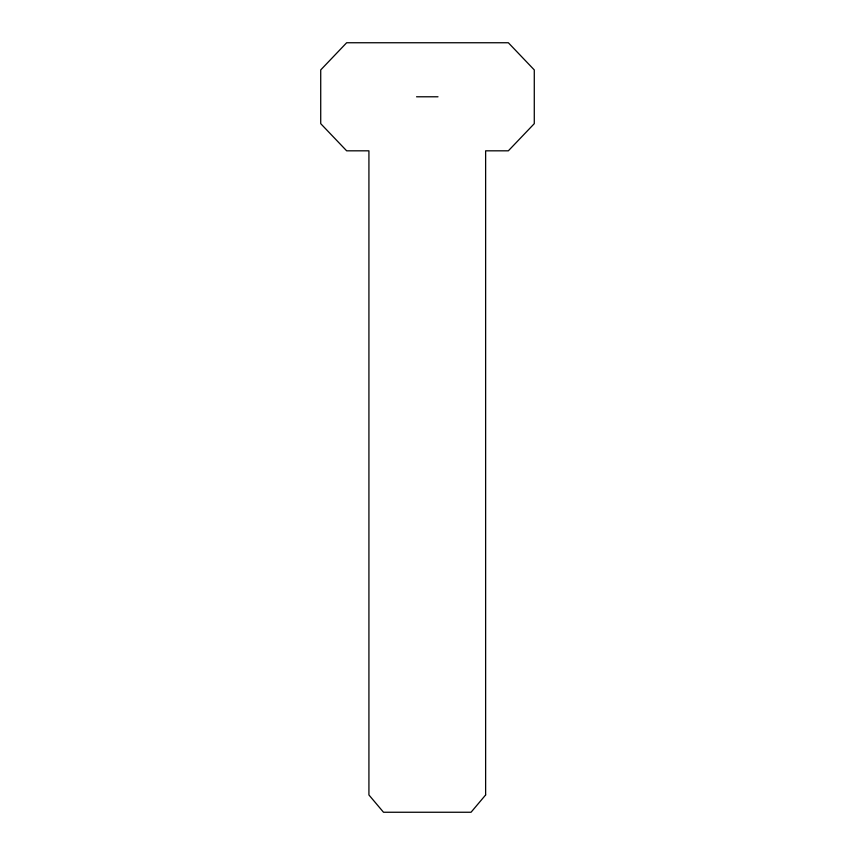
<?xml version="1.0" encoding="UTF-8"?>
<svg xmlns="http://www.w3.org/2000/svg" width="855" height="855" viewBox="0 0 855 855"><rect width="100%" height="100%" fill="white"/><g stroke="black" fill="none" stroke-linecap="round" stroke-linejoin="round"><path stroke-width="1.28" d="M416.545 96.786L438.006 96.786M485.629 794.958L471.041 812.25L383.51 812.25L368.922 794.958L368.922 150.822L346.66 150.822L320.721 123.654L320.721 69.928L346.66 42.75L508.34 42.75L534.279 69.928L534.279 123.654L508.34 150.822L485.629 150.822L485.629 794.958"/></g></svg>
